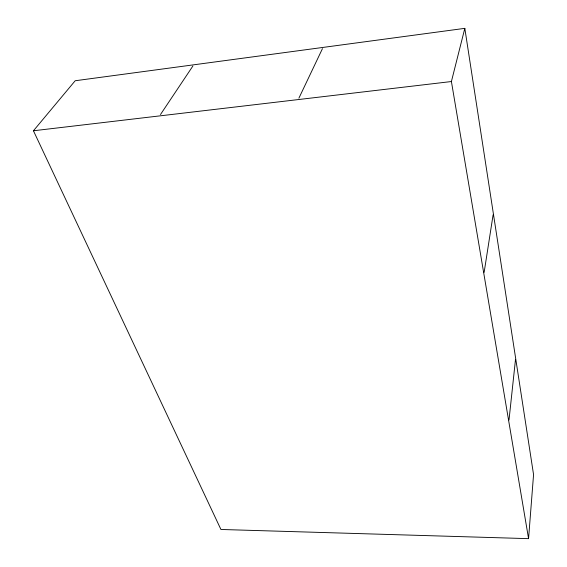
<?xml version="1.0" encoding="UTF-8"?>
<svg xmlns="http://www.w3.org/2000/svg" width="567" height="567" viewBox="0 0 567 567"><rect width="100%" height="100%" fill="white"/><g stroke="black" fill="none" stroke-linecap="round" stroke-linejoin="round"><path stroke-width="0.85" d="M528.572 538.65L533.561 474.6L464.82 28.35L75.191 80.748L33.439 130.771L220.924 529.472L528.572 538.65L451.41 81.535L464.82 28.35M509.01 420.005L515.474 359.691M484.147 272.351L493.106 214.808M298.901 98.169L322.467 48.62M160.482 114.534L192.893 65.999M33.439 130.771L451.41 81.535"/></g></svg>
